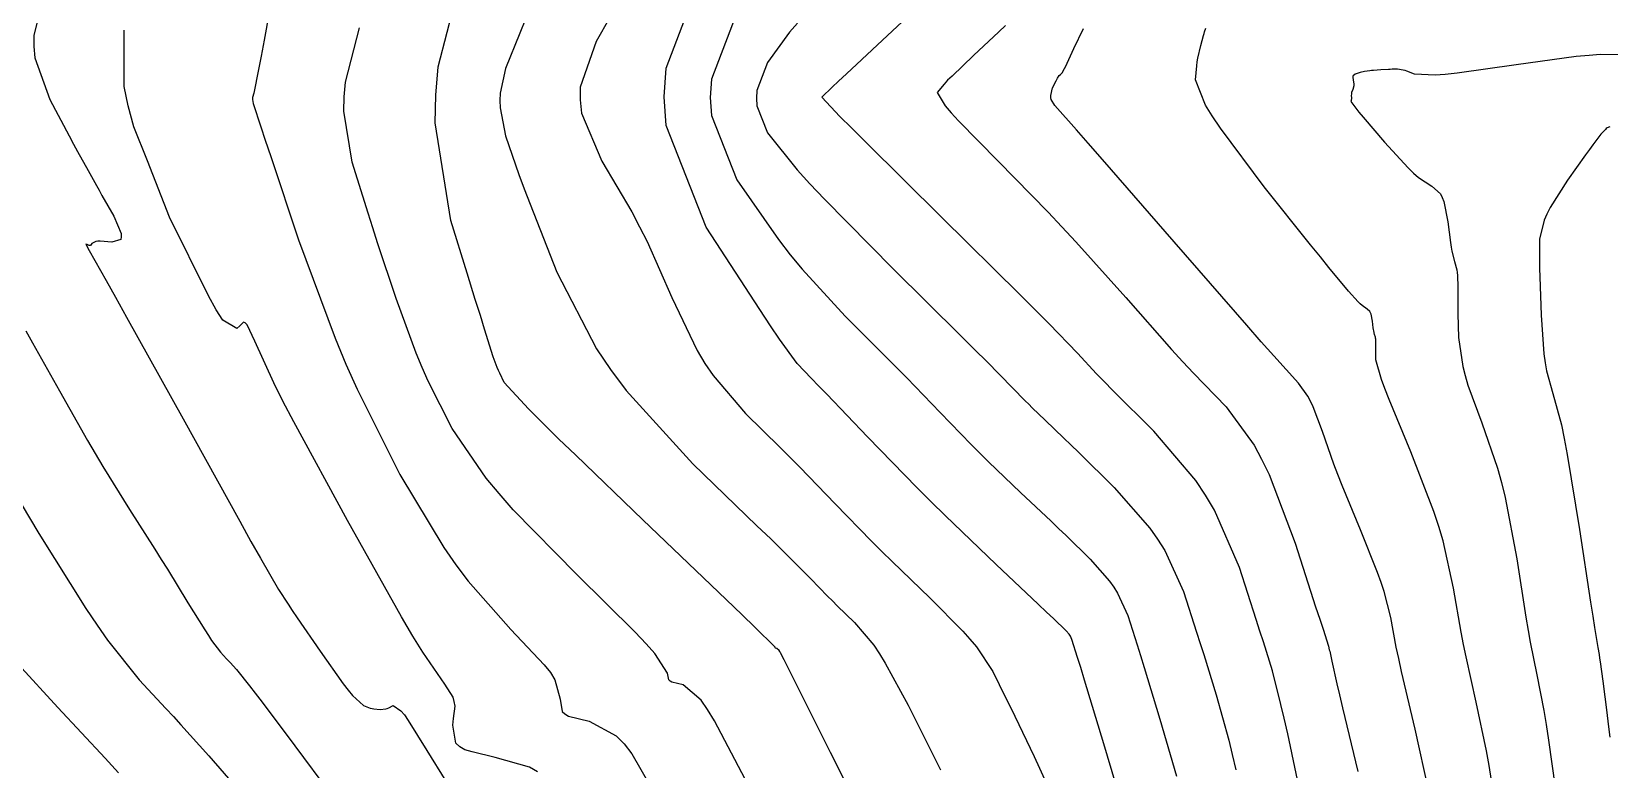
# Model space of a CAD drawing. Header units: metres. Extents: x 837117 to 838479, y 1189012 to 1191015.
# Drawn here: x 838284.3 to 838400.2, y 1190190.8 to 1190244.9 of the extents above; entities that cross this region are included whole.
import ezdxf

# ---------------------------------------------------------------- set-up
doc = ezdxf.new("R2010")
doc.units = ezdxf.units.M
doc.header["$LTSCALE"] = 0.3
doc.layers.add('COTAS 10', color=1, linetype='Continuous')
doc.layers.add('COTAS INT', color=252, linetype='Continuous')

msp = doc.modelspace()

# ---------------------------------------------------------------- linework, layer by layer
at = {"layer": 'COTAS 10'}
for points in [[(838377.72, 1190188.02), (838376.58, 1190193.38), (838376.32, 1190194.54), (838376.08, 1190195.55), (838375.45, 1190198.02), (838374.79, 1190200.13), (838374.54, 1190200.91), (838374.26, 1190201.77), (838373.03, 1190205.6), (838371.2, 1190209.81), (838370.55, 1190210.91), (838369.83, 1190211.98), (838366.74, 1190215.6), (838363.75, 1190218.57), (838363.11, 1190219.23), (838362.54, 1190219.81), (838361.14, 1190221.31), (838359.07, 1190223.47), (838358.08, 1190224.46), (838356.9, 1190225.63), (838351.16, 1190231.31), (838345.61, 1190236.8), (838344.55, 1190237.85), (838343.7, 1190238.7), (838342.37, 1190240.1), (838343.13, 1190240.84), (838343.6, 1190241.28), (838344.18, 1190241.82), (838347.19, 1190244.63), (838350.82, 1190248.03)], [(838285.25, 1190247.59), (838284.51, 1190244.66), (838284.51, 1190243.83), (838284.6, 1190243), (838285.68, 1190239.94), (838287.12, 1190237.26), (838287.44, 1190236.66), (838287.73, 1190236.13), (838288.5, 1190234.73), (838289.11, 1190233.62), (838289.31, 1190233.27), (838289.52, 1190232.9), (838290.38, 1190231.38), (838290.93, 1190230.09), (838290.94, 1190229.85), (838290.9, 1190229.67), (838290.24, 1190229.46), (838289.38, 1190229.53), (838289.21, 1190229.53), (838289.07, 1190229.51), (838288.78, 1190229.37), (838288.67, 1190229.23), (838288.63, 1190229.22), (838288.59, 1190229.21), (838288.43, 1190229.3), (838288.34, 1190229.32), (838288.35, 1190229.29), (838288.38, 1190229.23), (838288.59, 1190228.85), (838289.83, 1190226.65), (838290.5, 1190225.44), (838291.32, 1190223.97), (838295.47, 1190216.49), (838299.63, 1190208.99), (838300.46, 1190207.5), (838301.15, 1190206.27), (838302.47, 1190203.97), (838303.19, 1190202.89), (838303.49, 1190202.43), (838303.85, 1190201.91), (838305.53, 1190199.44), (838307.23, 1190197.06), (838307.6, 1190196.59), (838307.92, 1190196.2), (838308.72, 1190195.46), (838309.22, 1190195.28), (838309.35, 1190195.25), (838309.48, 1190195.22), (838309.94, 1190195.18), (838310.36, 1190195.23), (838310.47, 1190195.25), (838310.57, 1190195.29), (838310.9, 1190195.46), (838311.47, 1190195.08), (838311.72, 1190194.77), (838312.01, 1190194.36), (838313.38, 1190192.16), (838314.76, 1190189.9)], [(838320.62, 1190245.83), (838320.2, 1190244.81), (838319.15, 1190242.22), (838318.75, 1190240.4), (838318.73, 1190239.87), (838318.75, 1190239.33), (838319.15, 1190237.26), (838320.13, 1190234.42), (838320.52, 1190233.39), (838320.95, 1190232.25), (838322.91, 1190227.26), (838325.83, 1190221.64), (838326.86, 1190220.11), (838328, 1190218.59), (838332.91, 1190213.2), (838337.61, 1190208.66), (838338.62, 1190207.69), (838339.49, 1190206.83), (838341.56, 1190204.76), (838342.8, 1190203.49), (838343.15, 1190203.14), (838343.5, 1190202.79), (838344.78, 1190201.56), (838346.18, 1190199.89), (838346.6, 1190199.26), (838347.03, 1190198.57), (838348.72, 1190195.5), (838350.55, 1190191.81), (838351.08, 1190190.74)], [(838400.24, 1190237.94), (838400.04, 1190237.85), (838399.97, 1190237.8), (838399.9, 1190237.73), (838399.58, 1190237.39), (838398.99, 1190236.61), (838398.74, 1190236.27), (838398.45, 1190235.88), (838397.12, 1190234.01), (838395.85, 1190232), (838395.61, 1190231.52), (838395.41, 1190231.07), (838395.07, 1190229.69), (838395.06, 1190228.12), (838395.07, 1190227.54), (838395.09, 1190226.91), (838395.18, 1190224.1), (838395.39, 1190221.27), (838395.48, 1190220.62), (838395.58, 1190220.02), (838396.04, 1190218.37), (838396.67, 1190216.06), (838396.88, 1190215.05), (838397.1, 1190213.89), (838398.01, 1190208.37), (838398.82, 1190203.05), (838398.98, 1190202.02), (838399.11, 1190201.18), (838399.35, 1190199.71), (838399.44, 1190199.2), (838399.48, 1190198.95), (838399.52, 1190198.66), (838399.71, 1190197.25), (838400.01, 1190194.94), (838400.11, 1190194.09), (838400.23, 1190193.14)]]:
    msp.add_lwpolyline(points, dxfattribs=at)
at = {"layer": 'COTAS INT'}
for points in [[(838302.53, 1190250.41), (838301.43, 1190244.3), (838301.21, 1190243.11), (838301.02, 1190242.14), (838300.66, 1190240.41), (838300.58, 1190240.09), (838300.57, 1190240.01), (838300.57, 1190239.93), (838300.62, 1190239.64), (838301.18, 1190237.93), (838301.51, 1190236.95), (838301.91, 1190235.76), (838303.96, 1190229.64), (838306.64, 1190222.41), (838307.43, 1190220.51), (838308.25, 1190218.67), (838311.38, 1190212.42), (838314.63, 1190207.07), (838315.51, 1190205.79), (838316.4, 1190204.6), (838319.54, 1190201.05), (838321.99, 1190198.46), (838322.44, 1190197.88), (838322.78, 1190197.35), (838323.16, 1190195.92), (838323.31, 1190195.03), (838323.51, 1190194.85), (838323.77, 1190194.69), (838325.28, 1190194.32), (838327.28, 1190193.25), (838327.85, 1190192.65), (838328.43, 1190191.91), (838330.6, 1190188.13)], [(838345.14, 1190187.79), (838343.02, 1190192.02), (838341.06, 1190195.92), (838340.66, 1190196.71), (838340.32, 1190197.39), (838339.61, 1190198.82), (838339.34, 1190199.33), (838339.28, 1190199.43), (838339.23, 1190199.51), (838339.07, 1190199.64), (838338.97, 1190199.66), (838338.96, 1190199.67), (838338.95, 1190199.69), (838338.94, 1190199.74), (838337.46, 1190201.22), (838336.52, 1190202.12), (838335.36, 1190203.24), (838329.24, 1190209.09), (838324.3, 1190213.83), (838323.04, 1190215.04), (838321.83, 1190216.24), (838320.84, 1190217.23), (838319.06, 1190219.17), (838318.72, 1190219.85), (838318.63, 1190220.06), (838318.54, 1190220.26), (838318.25, 1190221.05), (838317.6, 1190223.09), (838317.3, 1190224.08), (838316.93, 1190225.25), (838316.33, 1190227.2), (838315.14, 1190231.05), (838313.98, 1190238.22), (838314.02, 1190240.26), (838314.21, 1190242.33), (838316.19, 1190250)], [(838364.58, 1190187.63), (838363.08, 1190192.66), (838361.66, 1190197.33), (838361.38, 1190198.25), (838361.15, 1190198.99), (838360.74, 1190200.32), (838360.62, 1190200.56), (838360.58, 1190200.63), (838360.53, 1190200.7), (838360.32, 1190200.95), (838359.38, 1190201.84), (838358.87, 1190202.31), (838358.26, 1190202.89), (838355.17, 1190205.8), (838351.42, 1190209.4), (838350.39, 1190210.41), (838349.37, 1190211.43), (838345.73, 1190215.17), (838342.74, 1190218.3), (838342.14, 1190218.93), (838341.62, 1190219.47), (838340.56, 1190220.56), (838339.27, 1190222.35), (838338.61, 1190223.33), (838337.82, 1190224.52), (838333.87, 1190230.56), (838330.95, 1190238.03), (838330.8, 1190240.13), (838330.95, 1190242.24), (838333.87, 1190249.96)], [(838327.81, 1190247.73), (838325.81, 1190244.19), (838324.64, 1190240.85), (838324.62, 1190239.9), (838324.73, 1190238.94), (838326.21, 1190235.4), (838328.42, 1190231.68), (838328.99, 1190230.6), (838329.54, 1190229.51), (838331.36, 1190225.4), (838333.22, 1190221.52), (838333.79, 1190220.57), (838334.39, 1190219.68), (838336.76, 1190216.9), (838339.32, 1190214.4), (838340.03, 1190213.68), (838340.75, 1190212.96), (838343.36, 1190210.26), (838346.03, 1190207.52), (838346.78, 1190206.77), (838347.54, 1190206.02), (838350.31, 1190203.36), (838352.72, 1190200.93), (838353.25, 1190200.33), (838353.72, 1190199.76), (838354.92, 1190197.97), (838355.87, 1190196.04), (838356.19, 1190195.39), (838356.54, 1190194.69), (838357.97, 1190191.71), (838359.38, 1190188.61)], [(838336.12, 1190246.3), (838334.27, 1190241.42), (838334.18, 1190240.08), (838334.27, 1190238.75), (838336.12, 1190234.03), (838339.19, 1190229.65), (838340.05, 1190228.54), (838340.92, 1190227.48), (838344.08, 1190224.03), (838347.1, 1190221.03), (838347.87, 1190220.25), (838348.61, 1190219.5), (838351.06, 1190216.97), (838353.34, 1190214.63), (838353.98, 1190213.99), (838354.62, 1190213.35), (838356.97, 1190211.1), (838359.2, 1190208.99), (838359.76, 1190208.45), (838360.31, 1190207.93), (838362.08, 1190206.21), (838363.49, 1190204.6), (838363.81, 1190204.15), (838364.09, 1190203.7), (838364.83, 1190202.08), (838365.52, 1190199.92), (838365.76, 1190199.13), (838366.03, 1190198.26), (838367.2, 1190194.45), (838368.42, 1190190.27)], [(838321.49, 1190190.59), (838320.91, 1190190.94), (838318.39, 1190191.66), (838316.7, 1190192.07), (838316.17, 1190192.2), (838315.79, 1190192.43), (838315.5, 1190192.71), (838315.27, 1190194.01), (838315.33, 1190194.51), (838315.44, 1190195.41), (838315.39, 1190195.75), (838315.31, 1190196.07), (838314.7, 1190197.04), (838313.07, 1190199.38), (838312.35, 1190200.56), (838311.52, 1190201.98), (838307.54, 1190209.04), (838303.61, 1190216.28), (838302.81, 1190217.81), (838302.14, 1190219.14), (838300.74, 1190222.21), (838300.19, 1190223.41), (838300.04, 1190223.55), (838299.9, 1190223.6), (838299.64, 1190223.33), (838299.43, 1190223.12), (838298.4, 1190223.75), (838297.91, 1190224.51), (838297.33, 1190225.53), (838294.47, 1190231.3), (838292.85, 1190235.43), (838291.87, 1190237.93), (838291.44, 1190239.48), (838291.14, 1190240.9), (838291.14, 1190245.02)], [(838336.75, 1190190.05), (838334.5, 1190194.35), (838333.98, 1190195.18), (838333.51, 1190195.85), (838332.18, 1190196.98), (838331.37, 1190197.18), (838331.23, 1190197.26), (838331.13, 1190197.36), (838331.05, 1190197.83), (838330.12, 1190199.28), (838329.48, 1190200), (838328.67, 1190200.85), (838324.39, 1190205.07), (838319.72, 1190209.82), (838318.67, 1190211.01), (838317.73, 1190212.15), (838315.22, 1190215.8), (838313.48, 1190219.26), (838313.03, 1190220.28), (838312.59, 1190221.33), (838311.11, 1190225.34), (838309.76, 1190229.42), (838309.4, 1190230.51), (838309.06, 1190231.59), (838307.88, 1190235.34), (838307.28, 1190239.07), (838307.29, 1190240.14), (838307.39, 1190241.21), (838308.42, 1190245.2)], [(838340.59, 1190245.54), (838340.01, 1190244.87), (838338.38, 1190242.64), (838337.6, 1190240.59), (838337.57, 1190240.03), (838337.6, 1190239.48), (838338.38, 1190237.5), (838340.57, 1190234.77), (838341.5, 1190233.75), (838342.57, 1190232.61), (838347.61, 1190227.5), (838352.58, 1190222.59), (838353.6, 1190221.57), (838354.48, 1190220.7), (838356.38, 1190218.77), (838357.3, 1190217.82), (838357.56, 1190217.57), (838357.82, 1190217.31), (838358.77, 1190216.4), (838360.14, 1190215.09), (838360.65, 1190214.59), (838361.23, 1190214.02), (838363.84, 1190211.46), (838366.45, 1190208.49), (838367.03, 1190207.67), (838367.56, 1190206.84), (838368.93, 1190203.84), (838369.89, 1190200.84), (838370.15, 1190200.02), (838370.41, 1190199.2), (838371.33, 1190196.24), (838372.25, 1190192.91), (838372.51, 1190191.86), (838372.78, 1190190.74)], [(838355.85, 1190245.37), (838355.36, 1190244.9), (838353.5, 1190243.16), (838351.93, 1190241.66), (838351.61, 1190241.35), (838351.35, 1190241.07), (838350.85, 1190240.45), (838351.44, 1190239.46), (838351.86, 1190238.96), (838352.41, 1190238.36), (838355.32, 1190235.4), (838358.99, 1190231.67), (838360, 1190230.6), (838361.02, 1190229.5), (838364.69, 1190225.4), (838368.05, 1190221.59), (838368.88, 1190220.69), (838369.65, 1190219.85), (838372.06, 1190217.37), (838374.11, 1190214.58), (838374.66, 1190213.55), (838375.21, 1190212.41), (838377.12, 1190207.37), (838378.63, 1190202.7), (838378.93, 1190201.79), (838379.17, 1190201.06), (838379.57, 1190199.81), (838379.63, 1190199.56), (838379.66, 1190199.45), (838379.69, 1190199.32), (838379.81, 1190198.72), (838380.19, 1190197.05), (838380.38, 1190196.25), (838380.61, 1190195.3), (838381.72, 1190190.63)], [(838386.95, 1190189.19), (838385.93, 1190193.72), (838384.94, 1190197.97), (838384.73, 1190198.91), (838384.55, 1190199.75), (838384.14, 1190201.92), (838383.66, 1190203.83), (838383.44, 1190204.49), (838383.18, 1190205.22), (838381.92, 1190208.36), (838380.58, 1190211.62), (838380.26, 1190212.42), (838379.97, 1190213.18), (838379.13, 1190215.57), (838378.44, 1190217.39), (838378.25, 1190217.8), (838378.06, 1190218.17), (838377.37, 1190219.13), (838375.55, 1190221.13), (838374.64, 1190222.15), (838373.57, 1190223.38), (838368.24, 1190229.49), (838362.97, 1190235.54), (838361.93, 1190236.73), (838361.07, 1190237.71), (838359.48, 1190239.49), (838359.21, 1190239.93), (838359.18, 1190240.07), (838359.18, 1190240.22), (838359.32, 1190240.79), (838359.57, 1190241.31), (838359.63, 1190241.41), (838359.68, 1190241.5), (838359.81, 1190241.69), (838359.89, 1190241.78), (838359.92, 1190241.8), (838359.94, 1190241.82), (838360.02, 1190241.9), (838360.2, 1190242.22), (838360.28, 1190242.39), (838360.38, 1190242.6), (838360.87, 1190243.68), (838361.58, 1190245.15)], [(838391.55, 1190189.97), (838391.36, 1190191.07), (838391.17, 1190192.14), (838390.41, 1190195.71), (838389.67, 1190199.04), (838389.48, 1190199.95), (838389.31, 1190200.85), (838388.76, 1190204.07), (838387.98, 1190207.54), (838387.67, 1190208.61), (838387.3, 1190209.71), (838385.62, 1190214.07), (838384.02, 1190217.93), (838383.72, 1190218.72), (838383.47, 1190219.4), (838383.06, 1190220.83), (838383.04, 1190221.41), (838383.04, 1190221.55), (838383.04, 1190221.68), (838383.04, 1190222.06), (838383.04, 1190222.36), (838383.03, 1190222.43), (838383.02, 1190222.5), (838382.96, 1190222.7), (838382.89, 1190222.96), (838382.88, 1190223.06), (838382.86, 1190223.17), (838382.8, 1190223.68), (838382.7, 1190224.18), (838382.66, 1190224.28), (838382.61, 1190224.37), (838382.4, 1190224.55), (838382.04, 1190224.81), (838381.9, 1190224.94), (838381.75, 1190225.09), (838381.04, 1190225.86), (838379.6, 1190227.61), (838378.98, 1190228.38), (838378.26, 1190229.27), (838374.86, 1190233.53), (838371.64, 1190237.82), (838371.03, 1190238.73), (838370.54, 1190239.52), (838369.8, 1190241.37), (838369.9, 1190242.41), (838369.94, 1190242.69), (838369.98, 1190242.96), (838370.19, 1190243.89), (838370.4, 1190244.63), (838370.44, 1190244.78), (838370.48, 1190244.91), (838370.57, 1190245.17)], [(838401.46, 1190243.21), (838399.52, 1190243.24), (838398.7, 1190243.17), (838397.76, 1190243.08), (838393.34, 1190242.47), (838389.02, 1190241.87), (838388.15, 1190241.78), (838387.41, 1190241.73), (838385.89, 1190241.79), (838385.33, 1190242.02), (838385.19, 1190242.06), (838385.06, 1190242.09), (838384.65, 1190242.15), (838384.24, 1190242.15), (838384.11, 1190242.14), (838383.97, 1190242.14), (838383.42, 1190242.11), (838382.87, 1190242.07), (838382.73, 1190242.06), (838382.61, 1190242.04), (838382.22, 1190241.99), (838381.91, 1190241.92), (838381.83, 1190241.9), (838381.76, 1190241.88), (838381.53, 1190241.8), (838381.38, 1190241.68), (838381.36, 1190241.64), (838381.35, 1190241.58), (838381.38, 1190241.35), (838381.43, 1190241.08), (838381.43, 1190241.01), (838381.43, 1190240.94), (838381.36, 1190240.68), (838381.27, 1190240.45), (838381.26, 1190240.4), (838381.25, 1190240.35), (838381.24, 1190240.2), (838381.25, 1190240.09), (838381.25, 1190240.06), (838381.25, 1190240.04), (838381.25, 1190239.97), (838381.24, 1190239.91), (838381.24, 1190239.89), (838381.23, 1190239.87), (838381.21, 1190239.8), (838381.58, 1190239.29), (838381.81, 1190239), (838382.11, 1190238.64), (838383.69, 1190236.8), (838385.42, 1190234.92), (838385.81, 1190234.54), (838386.17, 1190234.22), (838387.16, 1190233.57), (838387.79, 1190233.01), (838387.93, 1190232.75), (838388.04, 1190232.45), (838388.33, 1190230.97), (838388.52, 1190229.45), (838388.57, 1190229.11), (838388.62, 1190228.81), (838388.83, 1190228.05), (838389, 1190227.44), (838389.03, 1190227.24), (838389.05, 1190227.03), (838389.07, 1190226.16), (838389.06, 1190225), (838389.06, 1190224.62), (838389.07, 1190224.2), (838389.12, 1190222.46), (838389.43, 1190220.33), (838389.6, 1190219.67), (838389.8, 1190218.98), (838390.83, 1190216.22), (838391.99, 1190212.88), (838392.27, 1190211.83), (838392.54, 1190210.72), (838393.39, 1190206.22), (838394.07, 1190201.95), (838394.23, 1190200.98), (838394.39, 1190200.11), (838394.88, 1190197.71), (838395.38, 1190195.09), (838395.55, 1190194.07), (838395.72, 1190192.92), (838396.46, 1190187.71)], [(838283.92, 1190222.95), (838284.42, 1190222.07), (838286.4, 1190218.55), (838288.46, 1190214.9), (838289.03, 1190213.95), (838289.58, 1190213.01), (838291.55, 1190209.84), (838293.39, 1190206.94), (838293.86, 1190206.19), (838294.32, 1190205.46), (838295.83, 1190202.99), (838297.06, 1190201.01), (838297.33, 1190200.59), (838297.57, 1190200.23), (838298.21, 1190199.39), (838298.66, 1190198.9), (838298.79, 1190198.76), (838298.92, 1190198.62), (838299.39, 1190198.1), (838300.34, 1190196.92), (838300.77, 1190196.37), (838301.27, 1190195.71), (838303.68, 1190192.51), (838306.29, 1190188.99)], [(838281.66, 1190213.46), (838284.88, 1190208.08), (838288.34, 1190202.59), (838289.16, 1190201.36), (838289.93, 1190200.26), (838292.24, 1190197.36), (838294.21, 1190195.25), (838294.76, 1190194.65), (838295.32, 1190194.04), (838297.36, 1190191.78), (838299.31, 1190189.55)], [(838290.73, 1190190.53), (838289.75, 1190191.59), (838286.28, 1190195.33), (838283.37, 1190198.51)]]:
    msp.add_lwpolyline(points, dxfattribs=at)

doc.saveas('drawing.dxf')
